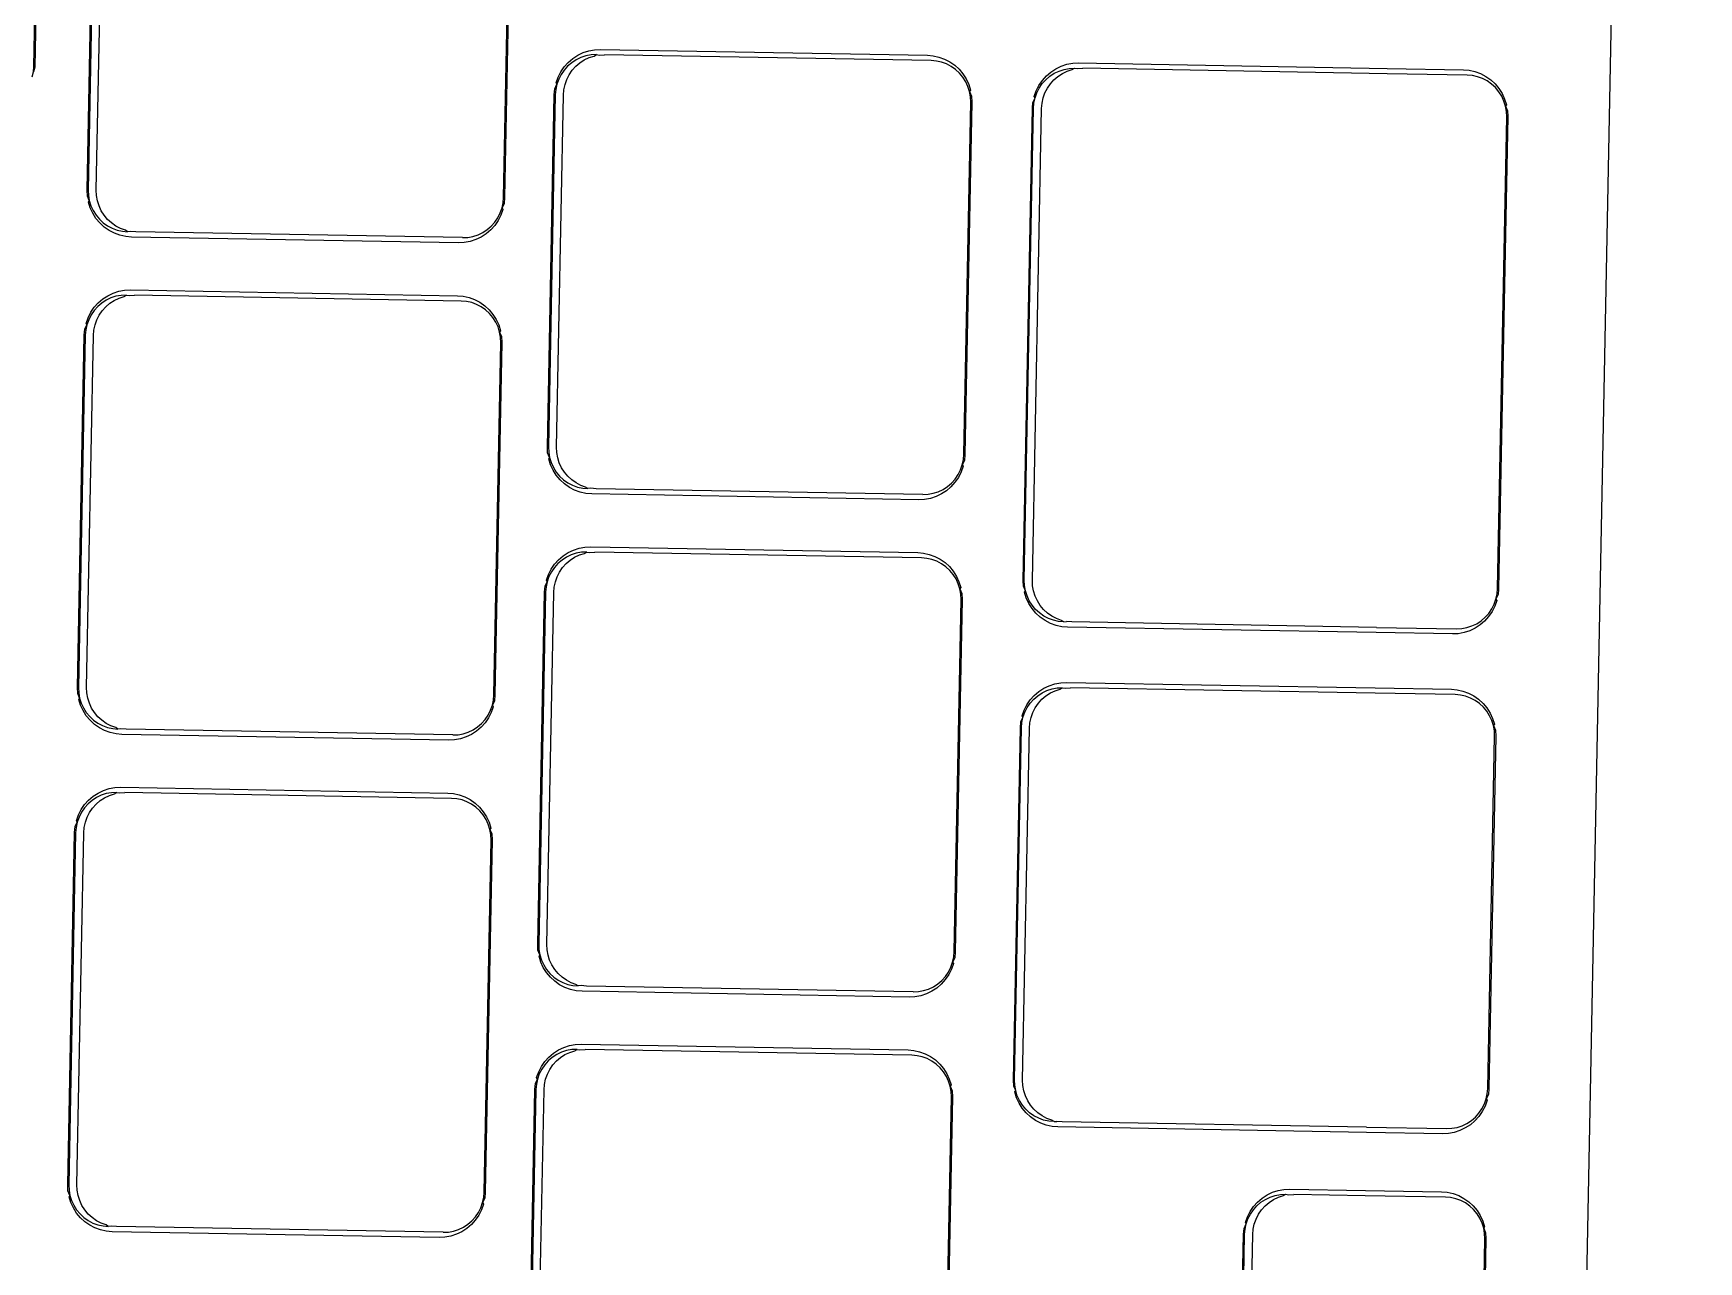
# Model space of a CAD drawing. Header units: millimetres. Extents: x 44692 to 172587, y -26854 to 14445.
# Drawn here: x 148825.9 to 148881.8, y -15509.6 to -15468.4 of the extents above; entities that cross this region are included whole.
import ezdxf

# ---------------------------------------------------------------- set-up
doc = ezdxf.new("R2010")
doc.units = ezdxf.units.MM
doc.header["$LTSCALE"] = 100
doc.layers.add('Muebles', color=112, linetype='Continuous')

msp = doc.modelspace()

# ---------------------------------------------------------------- linework, layer by layer
at = {"layer": 'Muebles'}
for p, q in [((148881.792, -15317.241), (148877.189, -15553.391)), ((148825.944, -15469.484), (148826.174, -15457.678)), ((148826.209, -15457.682), (148825.978, -15469.505)), ((148827.73, -15473.635), (148827.96, -15461.818)), ((148827.995, -15461.824), (148827.765, -15473.63)), ((148828.038, -15473.635), (148828.268, -15461.829)), ((148841.702, -15473.876), (148841.932, -15462.07)), ((148841.967, -15462.065), (148841.737, -15473.882)), ((148843.869, -15469.35), (148844.021, -15469.219)), ((148844.021, -15469.219), (148844.189, -15469.109)), ((148844.295, -15469.186), (148844.135, -15469.262)), ((148844.189, -15469.109), (148844.369, -15469.023)), ((148844.463, -15469.131), (148844.295, -15469.186)), ((148844.369, -15469.023), (148844.559, -15468.961)), ((148844.408, -15469.267), (148844.568, -15469.19)), ((148844.637, -15469.099), (148844.463, -15469.131)), ((148844.559, -15468.961), (148844.755, -15468.925)), ((148844.568, -15469.19), (148844.736, -15469.136)), ((148844.814, -15469.09), (148844.637, -15469.099)), ((148844.736, -15469.136), (148844.814, -15469.09)), ((148844.755, -15468.925), (148844.948, -15468.916)), ((148844.814, -15469.09), (148844.91, -15469.104)), ((148844.91, -15469.104), (148845.087, -15469.095)), ((148844.948, -15468.916), (148855.92, -15469.109)), ((148856.047, -15469.288), (148845.087, -15469.095)), ((148855.92, -15469.109), (148856.113, -15469.126)), ((148856.113, -15469.126), (148856.307, -15469.169)), ((148856.307, -15469.169), (148856.494, -15469.237)), ((148825.891, -15469.838), (148825.929, -15469.663)), ((148825.929, -15469.663), (148825.944, -15469.484)), ((148825.978, -15469.505), (148825.929, -15469.663)), ((148843.528, -15469.847), (148843.62, -15469.667)), ((148843.63, -15469.756), (148843.549, -15469.916)), ((148843.62, -15469.667), (148843.734, -15469.5)), ((148843.731, -15469.608), (148843.63, -15469.756)), ((148843.85, -15469.475), (148843.731, -15469.608)), ((148843.734, -15469.5), (148843.869, -15469.35)), ((148843.822, -15469.921), (148843.903, -15469.761)), ((148843.986, -15469.359), (148843.85, -15469.475)), ((148843.903, -15469.761), (148844.004, -15469.613)), ((148844.135, -15469.262), (148843.986, -15469.359)), ((148844.004, -15469.613), (148844.123, -15469.48)), ((148844.123, -15469.48), (148844.259, -15469.364)), ((148844.259, -15469.364), (148844.408, -15469.267)), ((148856.224, -15469.303), (148856.047, -15469.288)), ((148856.396, -15469.341), (148856.224, -15469.303)), ((148856.563, -15469.402), (148856.396, -15469.341)), ((148856.494, -15469.237), (148856.671, -15469.33)), ((148856.72, -15469.484), (148856.563, -15469.402)), ((148856.671, -15469.33), (148856.835, -15469.445)), ((148856.865, -15469.587), (148856.72, -15469.484)), ((148856.835, -15469.445), (148856.982, -15469.581)), ((148856.995, -15469.707), (148856.865, -15469.587)), ((148856.982, -15469.581), (148857.111, -15469.736)), ((148857.109, -15469.844), (148856.995, -15469.707)), ((148857.111, -15469.736), (148857.218, -15469.906)), ((148859.909, -15469.803), (148860.062, -15469.672)), ((148860.026, -15469.812), (148860.175, -15469.715)), ((148860.062, -15469.672), (148860.23, -15469.562)), ((148860.175, -15469.715), (148860.335, -15469.639)), ((148860.23, -15469.562), (148860.41, -15469.476)), ((148860.299, -15469.817), (148860.448, -15469.72)), ((148860.335, -15469.639), (148860.504, -15469.584)), ((148860.41, -15469.476), (148860.6, -15469.414)), ((148860.448, -15469.72), (148860.608, -15469.643)), ((148860.504, -15469.584), (148860.678, -15469.552)), ((148860.6, -15469.414), (148860.796, -15469.378)), ((148860.608, -15469.643), (148860.777, -15469.589)), ((148860.678, -15469.552), (148860.855, -15469.543)), ((148860.777, -15469.589), (148860.855, -15469.543)), ((148860.796, -15469.378), (148860.989, -15469.369)), ((148860.855, -15469.543), (148860.951, -15469.557)), ((148860.951, -15469.557), (148861.128, -15469.548)), ((148860.989, -15469.369), (148871.344, -15469.552)), ((148871.341, -15469.728), (148861.128, -15469.548)), ((148874.027, -15469.776), (148871.341, -15469.728)), ((148871.344, -15469.552), (148873.9, -15469.597)), ((148873.9, -15469.597), (148874.093, -15469.613)), ((148874.204, -15469.79), (148874.027, -15469.776)), ((148874.093, -15469.613), (148874.287, -15469.656)), ((148874.287, -15469.656), (148874.474, -15469.724)), ((148874.474, -15469.724), (148874.651, -15469.817)), ((148843.401, -15470.433), (148843.417, -15470.236)), ((148843.417, -15470.236), (148843.489, -15470.085)), ((148843.451, -15470.26), (148843.436, -15470.44)), ((148843.489, -15470.085), (148843.451, -15470.26)), ((148843.46, -15470.038), (148843.528, -15469.847)), ((148843.489, -15470.085), (148843.46, -15470.038)), ((148843.549, -15469.916), (148843.489, -15470.085)), ((148843.709, -15470.444), (148843.724, -15470.265)), ((148843.724, -15470.265), (148843.762, -15470.09)), ((148843.762, -15470.09), (148843.822, -15469.921)), ((148857.205, -15469.996), (148857.109, -15469.844)), ((148857.28, -15470.158), (148857.205, -15469.996)), ((148857.218, -15469.906), (148857.303, -15470.09)), ((148857.333, -15470.329), (148857.28, -15470.158)), ((148857.303, -15470.09), (148857.364, -15470.283)), ((148857.364, -15470.283), (148857.333, -15470.329)), ((148857.364, -15470.506), (148857.333, -15470.329)), ((148857.333, -15470.329), (148857.399, -15470.483)), ((148859.501, -15470.491), (148859.569, -15470.3)), ((148859.569, -15470.3), (148859.661, -15470.12)), ((148859.589, -15470.369), (148859.671, -15470.209)), ((148859.661, -15470.12), (148859.775, -15469.953)), ((148859.671, -15470.209), (148859.772, -15470.062)), ((148859.772, -15470.062), (148859.891, -15469.929)), ((148859.775, -15469.953), (148859.909, -15469.803)), ((148859.862, -15470.374), (148859.944, -15470.214)), ((148859.891, -15469.929), (148860.026, -15469.812)), ((148859.944, -15470.214), (148860.045, -15470.066)), ((148860.045, -15470.066), (148860.164, -15469.933)), ((148860.164, -15469.933), (148860.299, -15469.817)), ((148874.376, -15469.829), (148874.204, -15469.79)), ((148874.543, -15469.889), (148874.376, -15469.829)), ((148874.7, -15469.972), (148874.543, -15469.889)), ((148874.651, -15469.817), (148874.815, -15469.932)), ((148874.845, -15470.074), (148874.7, -15469.972)), ((148874.815, -15469.932), (148874.962, -15470.069)), ((148874.975, -15470.195), (148874.845, -15470.074)), ((148874.962, -15470.069), (148875.091, -15470.223)), ((148875.089, -15470.332), (148874.975, -15470.195)), ((148875.185, -15470.483), (148875.089, -15470.332)), ((148875.091, -15470.223), (148875.198, -15470.394)), ((148843.17, -15482.25), (148843.401, -15470.433)), ((148843.436, -15470.44), (148843.205, -15482.245)), ((148843.478, -15482.25), (148843.709, -15470.444)), ((148857.142, -15482.491), (148857.372, -15470.685)), ((148857.408, -15470.68), (148857.177, -15482.497)), ((148857.372, -15470.685), (148857.364, -15470.506)), ((148857.399, -15470.483), (148857.408, -15470.68)), ((148859.133, -15486.719), (148859.441, -15470.886)), ((148859.168, -15486.714), (148859.476, -15470.893)), ((148859.441, -15470.886), (148859.458, -15470.69)), ((148859.441, -15486.718), (148859.749, -15470.897)), ((148859.458, -15470.69), (148859.529, -15470.538)), ((148859.476, -15470.893), (148859.491, -15470.714)), ((148859.491, -15470.714), (148859.529, -15470.538)), ((148859.529, -15470.538), (148859.501, -15470.491)), ((148859.529, -15470.538), (148859.589, -15470.369)), ((148859.749, -15470.897), (148859.764, -15470.718)), ((148859.764, -15470.718), (148859.802, -15470.543)), ((148859.802, -15470.543), (148859.862, -15470.374)), ((148875.26, -15470.645), (148875.185, -15470.483)), ((148875.198, -15470.394), (148875.283, -15470.577)), ((148875.313, -15470.816), (148875.26, -15470.645)), ((148875.283, -15470.577), (148875.344, -15470.771)), ((148875.344, -15470.771), (148875.313, -15470.816)), ((148875.344, -15470.993), (148875.313, -15470.816)), ((148875.313, -15470.816), (148875.379, -15470.97)), ((148875.044, -15486.994), (148875.352, -15471.173)), ((148875.388, -15471.167), (148875.079, -15487)), ((148875.352, -15471.173), (148875.344, -15470.993)), ((148875.379, -15470.97), (148875.388, -15471.167)), ((148827.739, -15473.832), (148827.73, -15473.635)), ((148827.765, -15473.63), (148827.773, -15473.809)), ((148828.046, -15473.814), (148828.038, -15473.635)), ((148827.804, -15473.986), (148827.739, -15473.832)), ((148827.773, -15473.809), (148827.804, -15473.986)), ((148827.774, -15474.032), (148827.804, -15473.986)), ((148827.834, -15474.225), (148827.774, -15474.032)), ((148827.804, -15473.986), (148827.857, -15474.157)), ((148827.919, -15474.409), (148827.834, -15474.225)), ((148827.857, -15474.157), (148827.933, -15474.32)), ((148828.077, -15473.991), (148828.046, -15473.814)), ((148828.131, -15474.162), (148828.077, -15473.991)), ((148828.206, -15474.324), (148828.131, -15474.162)), ((148841.589, -15474.399), (148841.649, -15474.23)), ((148841.649, -15474.23), (148841.687, -15474.055)), ((148841.72, -15474.079), (148841.649, -15474.23)), ((148841.649, -15474.23), (148841.677, -15474.277)), ((148841.687, -15474.055), (148841.702, -15473.876)), ((148841.737, -15473.882), (148841.72, -15474.079)), ((148828.027, -15474.579), (148827.919, -15474.409)), ((148827.933, -15474.32), (148828.028, -15474.471)), ((148828.155, -15474.734), (148828.027, -15474.579)), ((148828.028, -15474.471), (148828.142, -15474.608)), ((148828.142, -15474.608), (148828.272, -15474.729)), ((148828.302, -15474.87), (148828.155, -15474.734)), ((148828.301, -15474.476), (148828.206, -15474.324)), ((148828.272, -15474.729), (148828.418, -15474.831)), ((148828.415, -15474.613), (148828.301, -15474.476)), ((148828.545, -15474.733), (148828.415, -15474.613)), ((148828.691, -15474.836), (148828.545, -15474.733)), ((148841.287, -15474.84), (148841.406, -15474.707)), ((148841.517, -15474.649), (148841.403, -15474.815)), ((148841.406, -15474.707), (148841.507, -15474.559)), ((148841.507, -15474.559), (148841.589, -15474.399)), ((148841.609, -15474.468), (148841.517, -15474.649)), ((148841.677, -15474.277), (148841.609, -15474.468)), ((148828.466, -15474.986), (148828.302, -15474.87)), ((148828.418, -15474.831), (148828.575, -15474.913)), ((148828.643, -15475.078), (148828.466, -15474.986)), ((148828.575, -15474.913), (148828.741, -15474.974)), ((148828.83, -15475.147), (148828.643, -15475.078)), ((148828.848, -15474.918), (148828.691, -15474.836)), ((148828.741, -15474.974), (148828.914, -15475.012)), ((148829.025, -15475.189), (148828.83, -15475.147)), ((148829.014, -15474.979), (148828.848, -15474.918)), ((148828.914, -15475.012), (148829.09, -15475.027)), ((148829.09, -15475.027), (148829.014, -15474.979)), ((148829.217, -15475.206), (148829.025, -15475.189)), ((148829.187, -15475.017), (148829.09, -15475.027)), ((148829.363, -15475.032), (148829.187, -15475.017)), ((148840.189, -15475.399), (148829.217, -15475.206)), ((148840.323, -15475.225), (148829.363, -15475.032)), ((148840.323, -15475.225), (148840.5, -15475.216)), ((148840.578, -15475.354), (148840.382, -15475.39)), ((148840.5, -15475.216), (148840.674, -15475.184)), ((148840.768, -15475.292), (148840.578, -15475.354)), ((148840.674, -15475.184), (148840.843, -15475.13)), ((148840.948, -15475.206), (148840.768, -15475.292)), ((148840.843, -15475.13), (148841.003, -15475.053)), ((148841.116, -15475.096), (148840.948, -15475.206)), ((148841.003, -15475.053), (148841.152, -15474.956)), ((148841.269, -15474.965), (148841.116, -15475.096)), ((148841.152, -15474.956), (148841.287, -15474.84)), ((148841.403, -15474.815), (148841.269, -15474.965)), ((148840.382, -15475.39), (148840.189, -15475.399)), ((148828.604, -15477.086), (148828.793, -15477.024)), ((148828.793, -15477.024), (148828.989, -15476.988)), ((148828.989, -15476.988), (148829.183, -15476.979)), ((148829.183, -15476.979), (148840.154, -15477.172)), ((148827.854, -15477.729), (148827.968, -15477.563)), ((148828.085, -15477.538), (148827.965, -15477.671)), ((148827.968, -15477.563), (148828.103, -15477.412)), ((148828.22, -15477.422), (148828.085, -15477.538)), ((148828.103, -15477.412), (148828.255, -15477.282)), ((148828.369, -15477.325), (148828.22, -15477.422)), ((148828.239, -15477.676), (148828.358, -15477.543)), ((148828.255, -15477.282), (148828.423, -15477.172)), ((148828.358, -15477.543), (148828.493, -15477.427)), ((148828.529, -15477.248), (148828.369, -15477.325)), ((148828.423, -15477.172), (148828.604, -15477.086)), ((148828.493, -15477.427), (148828.642, -15477.33)), ((148828.698, -15477.193), (148828.529, -15477.248)), ((148828.642, -15477.33), (148828.802, -15477.253)), ((148828.872, -15477.161), (148828.698, -15477.193)), ((148828.802, -15477.253), (148828.971, -15477.198)), ((148829.048, -15477.153), (148828.872, -15477.161)), ((148828.971, -15477.198), (148829.048, -15477.153)), ((148829.048, -15477.153), (148829.145, -15477.166)), ((148829.145, -15477.166), (148829.321, -15477.158)), ((148840.282, -15477.351), (148829.321, -15477.158)), ((148840.154, -15477.172), (148840.347, -15477.188)), ((148840.458, -15477.366), (148840.282, -15477.351)), ((148840.347, -15477.188), (148840.542, -15477.231)), ((148840.631, -15477.404), (148840.458, -15477.366)), ((148840.542, -15477.231), (148840.729, -15477.3)), ((148840.797, -15477.465), (148840.631, -15477.404)), ((148840.729, -15477.3), (148840.906, -15477.392)), ((148840.954, -15477.547), (148840.797, -15477.465)), ((148840.906, -15477.392), (148841.069, -15477.508)), ((148841.099, -15477.649), (148840.954, -15477.547)), ((148841.069, -15477.508), (148841.216, -15477.644)), ((148827.651, -15478.299), (148827.723, -15478.148)), ((148827.723, -15478.148), (148827.685, -15478.323)), ((148827.694, -15478.101), (148827.762, -15477.91)), ((148827.723, -15478.148), (148827.694, -15478.101)), ((148827.783, -15477.978), (148827.723, -15478.148)), ((148827.762, -15477.91), (148827.854, -15477.729)), ((148827.864, -15477.819), (148827.783, -15477.978)), ((148827.965, -15477.671), (148827.864, -15477.819)), ((148827.958, -15478.328), (148827.996, -15478.152)), ((148827.996, -15478.152), (148828.056, -15477.983)), ((148828.056, -15477.983), (148828.137, -15477.824)), ((148828.137, -15477.824), (148828.239, -15477.676)), ((148841.23, -15477.77), (148841.099, -15477.649)), ((148841.216, -15477.644), (148841.345, -15477.799)), ((148841.344, -15477.907), (148841.23, -15477.77)), ((148841.439, -15478.058), (148841.344, -15477.907)), ((148841.345, -15477.799), (148841.453, -15477.969)), ((148841.514, -15478.221), (148841.439, -15478.058)), ((148841.453, -15477.969), (148841.537, -15478.153)), ((148841.537, -15478.153), (148841.598, -15478.346)), ((148827.405, -15490.313), (148827.635, -15478.496)), ((148827.67, -15478.502), (148827.44, -15490.308)), ((148827.635, -15478.496), (148827.651, -15478.299)), ((148827.685, -15478.323), (148827.67, -15478.502)), ((148827.713, -15490.312), (148827.943, -15478.507)), ((148827.943, -15478.507), (148827.958, -15478.328)), ((148841.568, -15478.392), (148841.514, -15478.221)), ((148841.598, -15478.346), (148841.568, -15478.392)), ((148841.599, -15478.569), (148841.568, -15478.392)), ((148841.568, -15478.392), (148841.633, -15478.546)), ((148841.607, -15478.748), (148841.599, -15478.569)), ((148841.633, -15478.546), (148841.642, -15478.743)), ((148841.377, -15490.553), (148841.607, -15478.748)), ((148841.642, -15478.743), (148841.412, -15490.56)), ((148843.179, -15482.447), (148843.17, -15482.25)), ((148843.245, -15482.601), (148843.179, -15482.447)), ((148843.205, -15482.245), (148843.214, -15482.424)), ((148843.214, -15482.424), (148843.245, -15482.601)), ((148843.214, -15482.647), (148843.245, -15482.601)), ((148843.245, -15482.601), (148843.298, -15482.772)), ((148843.487, -15482.429), (148843.478, -15482.25)), ((148843.518, -15482.606), (148843.487, -15482.429)), ((148843.571, -15482.777), (148843.518, -15482.606)), ((148857.127, -15482.67), (148857.142, -15482.491)), ((148857.177, -15482.497), (148857.161, -15482.694)), ((148843.275, -15482.84), (148843.214, -15482.647)), ((148843.36, -15483.024), (148843.275, -15482.84)), ((148843.298, -15482.772), (148843.373, -15482.935)), ((148843.467, -15483.194), (148843.36, -15483.024)), ((148843.373, -15482.935), (148843.468, -15483.086)), ((148843.468, -15483.086), (148843.582, -15483.223)), ((148843.646, -15482.94), (148843.571, -15482.777)), ((148843.742, -15483.091), (148843.646, -15482.94)), ((148843.855, -15483.228), (148843.742, -15483.091)), ((148856.847, -15483.322), (148856.948, -15483.174)), ((148856.948, -15483.174), (148857.029, -15483.014)), ((148857.05, -15483.083), (148856.958, -15483.264)), ((148857.029, -15483.014), (148857.089, -15482.845)), ((148857.118, -15482.892), (148857.05, -15483.083)), ((148857.089, -15482.845), (148857.127, -15482.67)), ((148857.161, -15482.694), (148857.089, -15482.845)), ((148857.089, -15482.845), (148857.118, -15482.892)), ((148843.596, -15483.349), (148843.467, -15483.194)), ((148843.582, -15483.223), (148843.713, -15483.344)), ((148843.743, -15483.485), (148843.596, -15483.349)), ((148843.713, -15483.344), (148843.858, -15483.446)), ((148843.907, -15483.601), (148843.743, -15483.485)), ((148843.986, -15483.349), (148843.855, -15483.228)), ((148843.858, -15483.446), (148844.015, -15483.528)), ((148844.083, -15483.693), (148843.907, -15483.601)), ((148844.131, -15483.451), (148843.986, -15483.349)), ((148844.015, -15483.528), (148844.181, -15483.589)), ((148844.271, -15483.762), (148844.083, -15483.693)), ((148844.288, -15483.533), (148844.131, -15483.451)), ((148844.181, -15483.589), (148844.354, -15483.627)), ((148844.454, -15483.594), (148844.288, -15483.533)), ((148844.354, -15483.627), (148844.53, -15483.642)), ((148844.53, -15483.642), (148844.454, -15483.594)), ((148844.627, -15483.632), (148844.53, -15483.642)), ((148844.803, -15483.647), (148844.627, -15483.632)), ((148855.764, -15483.84), (148844.803, -15483.647)), ((148856.115, -15483.8), (148856.283, -15483.745)), ((148856.283, -15483.745), (148856.443, -15483.668)), ((148856.557, -15483.711), (148856.389, -15483.821)), ((148856.443, -15483.668), (148856.592, -15483.571)), ((148856.709, -15483.58), (148856.557, -15483.711)), ((148856.592, -15483.571), (148856.727, -15483.455)), ((148856.844, -15483.43), (148856.709, -15483.58)), ((148856.727, -15483.455), (148856.847, -15483.322)), ((148856.958, -15483.264), (148856.844, -15483.43)), ((148844.465, -15483.805), (148844.271, -15483.762)), ((148844.658, -15483.821), (148844.465, -15483.805)), ((148855.629, -15484.014), (148844.658, -15483.821)), ((148855.823, -15484.005), (148855.629, -15484.014)), ((148855.764, -15483.84), (148855.941, -15483.832)), ((148856.019, -15483.969), (148855.823, -15484.005)), ((148855.941, -15483.832), (148856.115, -15483.8)), ((148856.209, -15483.907), (148856.019, -15483.969)), ((148856.389, -15483.821), (148856.209, -15483.907)), ((148843.544, -15486.028), (148843.696, -15485.897)), ((148843.81, -15485.94), (148843.661, -15486.037)), ((148843.696, -15485.897), (148843.864, -15485.787)), ((148843.97, -15485.863), (148843.81, -15485.94)), ((148843.864, -15485.787), (148844.044, -15485.701)), ((148843.934, -15486.042), (148844.083, -15485.945)), ((148844.138, -15485.808), (148843.97, -15485.863)), ((148844.044, -15485.701), (148844.234, -15485.639)), ((148844.083, -15485.945), (148844.243, -15485.868)), ((148844.312, -15485.777), (148844.138, -15485.808)), ((148844.234, -15485.639), (148844.43, -15485.603)), ((148844.243, -15485.868), (148844.411, -15485.813)), ((148844.489, -15485.768), (148844.312, -15485.777)), ((148844.411, -15485.813), (148844.489, -15485.768)), ((148844.43, -15485.603), (148844.623, -15485.594)), ((148844.489, -15485.768), (148844.585, -15485.781)), ((148844.585, -15485.781), (148844.762, -15485.773)), ((148844.623, -15485.594), (148855.595, -15485.787)), ((148855.722, -15485.966), (148844.762, -15485.773)), ((148855.595, -15485.787), (148855.788, -15485.803)), ((148855.899, -15485.981), (148855.722, -15485.966)), ((148855.788, -15485.803), (148855.982, -15485.846)), ((148856.071, -15486.019), (148855.899, -15485.981)), ((148855.982, -15485.846), (148856.169, -15485.915)), ((148856.169, -15485.915), (148856.346, -15486.007)), ((148843.135, -15486.716), (148843.203, -15486.525)), ((148843.203, -15486.525), (148843.295, -15486.344)), ((148843.305, -15486.434), (148843.224, -15486.594)), ((148843.295, -15486.344), (148843.409, -15486.178)), ((148843.406, -15486.286), (148843.305, -15486.434)), ((148843.525, -15486.153), (148843.406, -15486.286)), ((148843.409, -15486.178), (148843.544, -15486.028)), ((148843.497, -15486.598), (148843.578, -15486.439)), ((148843.661, -15486.037), (148843.525, -15486.153)), ((148843.578, -15486.439), (148843.679, -15486.291)), ((148843.679, -15486.291), (148843.798, -15486.158)), ((148843.798, -15486.158), (148843.934, -15486.042)), ((148856.238, -15486.08), (148856.071, -15486.019)), ((148856.395, -15486.162), (148856.238, -15486.08)), ((148856.346, -15486.007), (148856.51, -15486.123)), ((148856.54, -15486.264), (148856.395, -15486.162)), ((148856.51, -15486.123), (148856.657, -15486.259)), ((148856.67, -15486.385), (148856.54, -15486.264)), ((148856.657, -15486.259), (148856.786, -15486.414)), ((148856.784, -15486.522), (148856.67, -15486.385)), ((148856.88, -15486.673), (148856.784, -15486.522)), ((148856.786, -15486.414), (148856.893, -15486.584)), ((148843.076, -15487.111), (148843.092, -15486.914)), ((148843.092, -15486.914), (148843.163, -15486.763)), ((148843.126, -15486.938), (148843.11, -15487.117)), ((148843.163, -15486.763), (148843.126, -15486.938)), ((148843.163, -15486.763), (148843.135, -15486.716)), ((148843.224, -15486.594), (148843.163, -15486.763)), ((148843.384, -15487.122), (148843.399, -15486.943)), ((148843.399, -15486.943), (148843.437, -15486.767)), ((148843.437, -15486.767), (148843.497, -15486.598)), ((148856.955, -15486.836), (148856.88, -15486.673)), ((148856.893, -15486.584), (148856.978, -15486.768)), ((148857.008, -15487.007), (148856.955, -15486.836)), ((148856.978, -15486.768), (148857.039, -15486.961)), ((148857.039, -15486.961), (148857.008, -15487.007)), ((148857.039, -15487.184), (148857.008, -15487.007)), ((148857.008, -15487.007), (148857.074, -15487.161)), ((148859.142, -15486.916), (148859.133, -15486.719)), ((148859.207, -15487.07), (148859.142, -15486.916)), ((148859.176, -15486.893), (148859.168, -15486.714)), ((148859.207, -15487.07), (148859.176, -15486.893)), ((148859.177, -15487.116), (148859.207, -15487.07)), ((148859.26, -15487.241), (148859.207, -15487.07)), ((148859.449, -15486.898), (148859.441, -15486.718)), ((148859.48, -15487.075), (148859.449, -15486.898)), ((148859.534, -15487.246), (148859.48, -15487.075)), ((148875.029, -15487.173), (148875.044, -15486.994)), ((148875.079, -15487), (148875.062, -15487.197)), ((148842.845, -15498.928), (148843.076, -15487.111)), ((148843.11, -15487.117), (148842.88, -15498.923)), ((148843.153, -15498.927), (148843.384, -15487.122)), ((148856.817, -15499.169), (148857.047, -15487.363)), ((148857.082, -15487.358), (148856.852, -15499.175)), ((148857.047, -15487.363), (148857.039, -15487.184)), ((148857.074, -15487.161), (148857.082, -15487.358)), ((148859.237, -15487.309), (148859.177, -15487.116)), ((148859.322, -15487.492), (148859.237, -15487.309)), ((148859.336, -15487.403), (148859.26, -15487.241)), ((148859.43, -15487.663), (148859.322, -15487.492)), ((148859.431, -15487.554), (148859.336, -15487.403)), ((148859.545, -15487.692), (148859.431, -15487.554)), ((148859.609, -15487.408), (148859.534, -15487.246)), ((148859.704, -15487.559), (148859.609, -15487.408)), ((148859.818, -15487.696), (148859.704, -15487.559)), ((148874.85, -15487.677), (148874.931, -15487.517)), ((148874.952, -15487.586), (148874.86, -15487.767)), ((148874.931, -15487.517), (148874.991, -15487.348)), ((148875.02, -15487.395), (148874.952, -15487.586)), ((148874.991, -15487.348), (148875.029, -15487.173)), ((148875.062, -15487.197), (148874.991, -15487.348)), ((148874.991, -15487.348), (148875.02, -15487.395)), ((148859.558, -15487.818), (148859.43, -15487.663)), ((148859.675, -15487.812), (148859.545, -15487.692)), ((148859.705, -15487.954), (148859.558, -15487.818)), ((148859.82, -15487.915), (148859.675, -15487.812)), ((148859.869, -15488.069), (148859.705, -15487.954)), ((148859.948, -15487.817), (148859.818, -15487.696)), ((148859.978, -15487.997), (148859.82, -15487.915)), ((148860.046, -15488.162), (148859.869, -15488.069)), ((148860.094, -15487.92), (148859.948, -15487.817)), ((148860.144, -15488.058), (148859.978, -15487.997)), ((148860.233, -15488.23), (148860.046, -15488.162)), ((148860.251, -15488.002), (148860.094, -15487.92)), ((148860.317, -15488.096), (148860.144, -15488.058)), ((148860.417, -15488.062), (148860.251, -15488.002)), ((148860.493, -15488.111), (148860.317, -15488.096)), ((148860.493, -15488.111), (148860.417, -15488.062)), ((148860.493, -15488.111), (148860.59, -15488.101)), ((148860.766, -15488.115), (148860.59, -15488.101)), ((148870.979, -15488.296), (148860.766, -15488.115)), ((148874.185, -15488.248), (148874.345, -15488.171)), ((148874.459, -15488.214), (148874.291, -15488.324)), ((148874.345, -15488.171), (148874.494, -15488.074)), ((148874.611, -15488.083), (148874.459, -15488.214)), ((148874.494, -15488.074), (148874.629, -15487.958)), ((148874.746, -15487.933), (148874.611, -15488.083)), ((148874.629, -15487.958), (148874.748, -15487.825)), ((148874.86, -15487.767), (148874.746, -15487.933)), ((148874.748, -15487.825), (148874.85, -15487.677)), ((148860.427, -15488.273), (148860.233, -15488.23)), ((148860.62, -15488.289), (148860.427, -15488.273)), ((148870.975, -15488.472), (148860.62, -15488.289)), ((148873.531, -15488.517), (148870.975, -15488.472)), ((148870.979, -15488.296), (148873.666, -15488.343)), ((148873.724, -15488.508), (148873.531, -15488.517)), ((148873.666, -15488.343), (148873.842, -15488.334)), ((148873.92, -15488.472), (148873.724, -15488.508)), ((148873.842, -15488.334), (148874.016, -15488.302)), ((148874.11, -15488.41), (148873.92, -15488.472)), ((148874.016, -15488.302), (148874.185, -15488.248)), ((148874.291, -15488.324), (148874.11, -15488.41)), ((148827.413, -15490.51), (148827.405, -15490.313)), ((148827.44, -15490.308), (148827.448, -15490.487)), ((148827.721, -15490.492), (148827.713, -15490.312)), ((148859.504, -15490.578), (148859.657, -15490.447)), ((148859.657, -15490.447), (148859.825, -15490.337)), ((148859.77, -15490.49), (148859.93, -15490.414)), ((148859.825, -15490.337), (148860.005, -15490.251)), ((148859.93, -15490.414), (148860.099, -15490.359)), ((148860.005, -15490.251), (148860.195, -15490.189)), ((148860.043, -15490.495), (148860.203, -15490.418)), ((148860.099, -15490.359), (148860.273, -15490.327)), ((148860.195, -15490.189), (148860.391, -15490.153)), ((148860.203, -15490.418), (148860.372, -15490.364)), ((148860.273, -15490.327), (148860.45, -15490.318)), ((148860.372, -15490.364), (148860.45, -15490.318)), ((148860.391, -15490.153), (148860.584, -15490.144)), ((148860.45, -15490.318), (148860.546, -15490.332)), ((148860.546, -15490.332), (148860.723, -15490.323)), ((148860.584, -15490.144), (148870.939, -15490.327)), ((148870.936, -15490.503), (148860.723, -15490.323)), ((148870.939, -15490.327), (148873.495, -15490.372)), ((148873.495, -15490.372), (148873.688, -15490.388)), ((148873.688, -15490.388), (148873.882, -15490.431)), ((148873.882, -15490.431), (148874.07, -15490.499)), ((148827.479, -15490.664), (148827.413, -15490.51)), ((148827.448, -15490.487), (148827.479, -15490.664)), ((148827.449, -15490.71), (148827.479, -15490.664)), ((148827.509, -15490.903), (148827.449, -15490.71)), ((148827.479, -15490.664), (148827.532, -15490.835)), ((148827.594, -15491.086), (148827.509, -15490.903)), ((148827.532, -15490.835), (148827.607, -15490.997)), ((148827.607, -15490.997), (148827.703, -15491.148)), ((148827.752, -15490.669), (148827.721, -15490.492)), ((148827.805, -15490.84), (148827.752, -15490.669)), ((148827.881, -15491.002), (148827.805, -15490.84)), ((148827.976, -15491.153), (148827.881, -15491.002)), ((148841.263, -15491.077), (148841.324, -15490.908)), ((148841.352, -15490.955), (148841.284, -15491.146)), ((148841.324, -15490.908), (148841.362, -15490.732)), ((148841.395, -15490.756), (148841.324, -15490.908)), ((148841.324, -15490.908), (148841.352, -15490.955)), ((148841.362, -15490.732), (148841.377, -15490.553)), ((148841.412, -15490.56), (148841.395, -15490.756)), ((148859.164, -15491.075), (148859.256, -15490.895)), ((148859.184, -15491.144), (148859.266, -15490.984)), ((148859.256, -15490.895), (148859.37, -15490.728)), ((148859.266, -15490.984), (148859.367, -15490.836)), ((148859.367, -15490.836), (148859.486, -15490.703)), ((148859.37, -15490.728), (148859.504, -15490.578)), ((148859.457, -15491.149), (148859.539, -15490.989)), ((148859.486, -15490.703), (148859.621, -15490.587)), ((148859.539, -15490.989), (148859.64, -15490.841)), ((148859.621, -15490.587), (148859.77, -15490.49)), ((148859.64, -15490.841), (148859.759, -15490.708)), ((148859.759, -15490.708), (148859.894, -15490.592)), ((148859.894, -15490.592), (148860.043, -15490.495)), ((148873.623, -15490.551), (148870.936, -15490.503)), ((148873.799, -15490.565), (148873.623, -15490.551)), ((148873.971, -15490.603), (148873.799, -15490.565)), ((148874.138, -15490.664), (148873.971, -15490.603)), ((148874.07, -15490.499), (148874.246, -15490.592)), ((148874.295, -15490.746), (148874.138, -15490.664)), ((148874.246, -15490.592), (148874.41, -15490.707)), ((148874.44, -15490.849), (148874.295, -15490.746)), ((148874.41, -15490.707), (148874.557, -15490.843)), ((148874.57, -15490.97), (148874.44, -15490.849)), ((148874.557, -15490.843), (148874.686, -15490.998)), ((148874.684, -15491.107), (148874.57, -15490.97)), ((148874.686, -15490.998), (148874.793, -15491.169)), ((148827.701, -15491.257), (148827.594, -15491.086)), ((148827.83, -15491.412), (148827.701, -15491.257)), ((148827.703, -15491.148), (148827.817, -15491.286)), ((148827.817, -15491.286), (148827.947, -15491.406)), ((148827.977, -15491.548), (148827.83, -15491.412)), ((148827.947, -15491.406), (148828.092, -15491.509)), ((148828.09, -15491.29), (148827.976, -15491.153)), ((148828.141, -15491.663), (148827.977, -15491.548)), ((148828.22, -15491.411), (148828.09, -15491.29)), ((148828.092, -15491.509), (148828.249, -15491.591)), ((148828.365, -15491.514), (148828.22, -15491.411)), ((148828.522, -15491.596), (148828.365, -15491.514)), ((148840.827, -15491.634), (148840.962, -15491.517)), ((148841.078, -15491.493), (148840.944, -15491.643)), ((148840.962, -15491.517), (148841.081, -15491.384)), ((148841.192, -15491.326), (148841.078, -15491.493)), ((148841.081, -15491.384), (148841.182, -15491.237)), ((148841.182, -15491.237), (148841.263, -15491.077)), ((148841.284, -15491.146), (148841.192, -15491.326)), ((148859.036, -15491.661), (148859.053, -15491.465)), ((148859.053, -15491.465), (148859.124, -15491.313)), ((148859.071, -15491.668), (148859.086, -15491.488)), ((148859.086, -15491.488), (148859.124, -15491.313)), ((148859.096, -15491.266), (148859.164, -15491.075)), ((148859.124, -15491.313), (148859.096, -15491.266)), ((148859.124, -15491.313), (148859.184, -15491.144)), ((148859.344, -15491.672), (148859.359, -15491.493)), ((148859.359, -15491.493), (148859.397, -15491.318)), ((148859.397, -15491.318), (148859.457, -15491.149)), ((148874.78, -15491.258), (148874.684, -15491.107)), ((148874.855, -15491.42), (148874.78, -15491.258)), ((148874.793, -15491.169), (148874.878, -15491.352)), ((148874.908, -15491.591), (148874.855, -15491.42)), ((148874.878, -15491.352), (148874.939, -15491.546)), ((148874.939, -15491.546), (148874.908, -15491.591)), ((148828.318, -15491.756), (148828.141, -15491.663)), ((148828.249, -15491.591), (148828.416, -15491.652)), ((148828.505, -15491.824), (148828.318, -15491.756)), ((148828.416, -15491.652), (148828.588, -15491.69)), ((148828.699, -15491.867), (148828.505, -15491.824)), ((148828.689, -15491.657), (148828.522, -15491.596)), ((148828.588, -15491.69), (148828.765, -15491.705)), ((148828.765, -15491.705), (148828.689, -15491.657)), ((148828.892, -15491.884), (148828.699, -15491.867)), ((148828.862, -15491.695), (148828.765, -15491.705)), ((148829.038, -15491.709), (148828.862, -15491.695)), ((148839.864, -15492.077), (148828.892, -15491.884)), ((148839.998, -15491.903), (148829.038, -15491.709)), ((148840.057, -15492.068), (148839.864, -15492.077)), ((148839.998, -15491.903), (148840.175, -15491.894)), ((148840.253, -15492.032), (148840.057, -15492.068)), ((148840.175, -15491.894), (148840.349, -15491.862)), ((148840.443, -15491.97), (148840.253, -15492.032)), ((148840.349, -15491.862), (148840.517, -15491.807)), ((148840.623, -15491.884), (148840.443, -15491.97)), ((148840.517, -15491.807), (148840.678, -15491.731)), ((148840.791, -15491.774), (148840.623, -15491.884)), ((148840.678, -15491.731), (148840.827, -15491.634)), ((148840.944, -15491.643), (148840.791, -15491.774)), ((148858.806, -15503.478), (148859.036, -15491.661)), ((148858.841, -15503.473), (148859.071, -15491.668)), ((148859.114, -15503.478), (148859.344, -15491.672)), ((148874.717, -15503.753), (148874.947, -15491.948)), ((148874.983, -15491.942), (148874.752, -15503.759)), ((148874.939, -15491.768), (148874.908, -15491.591)), ((148874.908, -15491.591), (148874.974, -15491.745)), ((148874.947, -15491.948), (148874.939, -15491.768)), ((148874.974, -15491.745), (148874.983, -15491.942)), ((148828.098, -15493.85), (148828.279, -15493.763)), ((148828.279, -15493.763), (148828.468, -15493.702)), ((148828.468, -15493.702), (148828.664, -15493.666)), ((148828.664, -15493.666), (148828.858, -15493.656)), ((148828.858, -15493.656), (148839.829, -15493.85)), ((148827.529, -15494.407), (148827.643, -15494.24)), ((148827.64, -15494.349), (148827.539, -15494.497)), ((148827.76, -15494.216), (148827.64, -15494.349)), ((148827.643, -15494.24), (148827.778, -15494.09)), ((148827.895, -15494.1), (148827.76, -15494.216)), ((148827.778, -15494.09), (148827.93, -15493.959)), ((148827.812, -15494.501), (148827.913, -15494.354)), ((148828.044, -15494.003), (148827.895, -15494.1)), ((148827.913, -15494.354), (148828.033, -15494.221)), ((148827.93, -15493.959), (148828.098, -15493.85)), ((148828.033, -15494.221), (148828.168, -15494.105)), ((148828.204, -15493.926), (148828.044, -15494.003)), ((148828.168, -15494.105), (148828.317, -15494.007)), ((148828.372, -15493.871), (148828.204, -15493.926)), ((148828.317, -15494.007), (148828.477, -15493.931)), ((148828.547, -15493.839), (148828.372, -15493.871)), ((148828.477, -15493.931), (148828.646, -15493.876)), ((148828.723, -15493.831), (148828.547, -15493.839)), ((148828.646, -15493.876), (148828.723, -15493.831)), ((148828.723, -15493.831), (148828.82, -15493.844)), ((148828.82, -15493.844), (148828.996, -15493.835)), ((148839.957, -15494.029), (148828.996, -15493.835)), ((148839.829, -15493.85), (148840.022, -15493.866)), ((148840.133, -15494.044), (148839.957, -15494.029)), ((148840.022, -15493.866), (148840.216, -15493.909)), ((148840.306, -15494.082), (148840.133, -15494.044)), ((148840.216, -15493.909), (148840.404, -15493.977)), ((148840.472, -15494.142), (148840.306, -15494.082)), ((148840.404, -15493.977), (148840.581, -15494.07)), ((148840.629, -15494.225), (148840.472, -15494.142)), ((148840.581, -15494.07), (148840.744, -15494.185)), ((148840.774, -15494.327), (148840.629, -15494.225)), ((148840.744, -15494.185), (148840.891, -15494.322)), ((148840.905, -15494.448), (148840.774, -15494.327)), ((148840.891, -15494.322), (148841.02, -15494.476)), ((148827.326, -15494.977), (148827.398, -15494.825)), ((148827.398, -15494.825), (148827.36, -15495.001)), ((148827.369, -15494.778), (148827.437, -15494.587)), ((148827.398, -15494.825), (148827.369, -15494.778)), ((148827.458, -15494.656), (148827.398, -15494.825)), ((148827.437, -15494.587), (148827.529, -15494.407)), ((148827.539, -15494.497), (148827.458, -15494.656)), ((148827.633, -15495.006), (148827.671, -15494.83)), ((148827.671, -15494.83), (148827.731, -15494.661)), ((148827.731, -15494.661), (148827.812, -15494.501)), ((148841.019, -15494.585), (148840.905, -15494.448)), ((148841.114, -15494.736), (148841.019, -15494.585)), ((148841.02, -15494.476), (148841.128, -15494.647)), ((148841.189, -15494.898), (148841.114, -15494.736)), ((148841.128, -15494.647), (148841.212, -15494.83)), ((148841.242, -15495.07), (148841.189, -15494.898)), ((148841.212, -15494.83), (148841.273, -15495.024)), ((148827.08, -15506.991), (148827.31, -15495.173)), ((148827.345, -15495.18), (148827.115, -15506.985)), ((148827.31, -15495.173), (148827.326, -15494.977)), ((148827.36, -15495.001), (148827.345, -15495.18)), ((148827.388, -15506.99), (148827.618, -15495.185)), ((148827.618, -15495.185), (148827.633, -15495.006)), ((148841.052, -15507.231), (148841.282, -15495.426)), ((148841.317, -15495.421), (148841.086, -15507.238)), ((148841.273, -15495.024), (148841.242, -15495.07)), ((148841.274, -15495.246), (148841.242, -15495.07)), ((148841.242, -15495.07), (148841.308, -15495.224)), ((148841.282, -15495.426), (148841.274, -15495.246)), ((148841.308, -15495.224), (148841.317, -15495.421)), ((148842.854, -15499.125), (148842.845, -15498.928)), ((148842.92, -15499.279), (148842.854, -15499.125)), ((148842.88, -15498.923), (148842.888, -15499.102)), ((148842.888, -15499.102), (148842.92, -15499.279)), ((148842.889, -15499.325), (148842.92, -15499.279)), ((148842.95, -15499.518), (148842.889, -15499.325)), ((148842.92, -15499.279), (148842.973, -15499.45)), ((148843.161, -15499.107), (148843.153, -15498.927)), ((148843.193, -15499.284), (148843.161, -15499.107)), ((148843.246, -15499.455), (148843.193, -15499.284)), ((148856.764, -15499.523), (148856.802, -15499.348)), ((148856.836, -15499.372), (148856.764, -15499.523)), ((148856.802, -15499.348), (148856.817, -15499.169)), ((148856.852, -15499.175), (148856.836, -15499.372)), ((148843.034, -15499.702), (148842.95, -15499.518)), ((148842.973, -15499.45), (148843.048, -15499.612)), ((148843.142, -15499.872), (148843.034, -15499.702)), ((148843.048, -15499.612), (148843.143, -15499.764)), ((148843.271, -15500.027), (148843.142, -15499.872)), ((148843.143, -15499.764), (148843.257, -15499.901)), ((148843.321, -15499.617), (148843.246, -15499.455)), ((148843.257, -15499.901), (148843.388, -15500.021)), ((148843.416, -15499.768), (148843.321, -15499.617)), ((148843.53, -15499.905), (148843.416, -15499.768)), ((148843.661, -15500.026), (148843.53, -15499.905)), ((148856.633, -15499.941), (148856.519, -15500.108)), ((148856.522, -15500), (148856.623, -15499.852)), ((148856.623, -15499.852), (148856.704, -15499.692)), ((148856.725, -15499.761), (148856.633, -15499.941)), ((148856.704, -15499.692), (148856.764, -15499.523)), ((148856.793, -15499.57), (148856.725, -15499.761)), ((148856.764, -15499.523), (148856.793, -15499.57)), ((148843.418, -15500.163), (148843.271, -15500.027)), ((148843.388, -15500.021), (148843.533, -15500.124)), ((148843.581, -15500.278), (148843.418, -15500.163)), ((148843.533, -15500.124), (148843.69, -15500.206)), ((148843.758, -15500.371), (148843.581, -15500.278)), ((148843.806, -15500.129), (148843.661, -15500.026)), ((148843.69, -15500.206), (148843.856, -15500.267)), ((148843.946, -15500.439), (148843.758, -15500.371)), ((148843.963, -15500.211), (148843.806, -15500.129)), ((148843.856, -15500.267), (148844.029, -15500.305)), ((148844.14, -15500.482), (148843.946, -15500.439)), ((148844.129, -15500.272), (148843.963, -15500.211)), ((148844.029, -15500.305), (148844.205, -15500.32)), ((148844.205, -15500.32), (148844.129, -15500.272)), ((148844.333, -15500.499), (148844.14, -15500.482)), ((148844.302, -15500.31), (148844.205, -15500.32)), ((148844.478, -15500.325), (148844.302, -15500.31)), ((148855.304, -15500.692), (148844.333, -15500.499)), ((148855.439, -15500.518), (148844.478, -15500.325)), ((148855.439, -15500.518), (148855.615, -15500.509)), ((148855.615, -15500.509), (148855.79, -15500.477)), ((148855.79, -15500.477), (148855.958, -15500.423)), ((148856.064, -15500.499), (148855.883, -15500.585)), ((148855.958, -15500.423), (148856.118, -15500.346)), ((148856.232, -15500.389), (148856.064, -15500.499)), ((148856.118, -15500.346), (148856.267, -15500.249)), ((148856.384, -15500.258), (148856.232, -15500.389)), ((148856.267, -15500.249), (148856.402, -15500.133)), ((148856.519, -15500.108), (148856.384, -15500.258)), ((148856.402, -15500.133), (148856.522, -15500)), ((148855.498, -15500.683), (148855.304, -15500.692)), ((148855.694, -15500.647), (148855.498, -15500.683)), ((148855.883, -15500.585), (148855.694, -15500.647)), ((148843.084, -15502.855), (148843.218, -15502.705)), ((148843.335, -15502.715), (148843.2, -15502.831)), ((148843.218, -15502.705), (148843.371, -15502.574)), ((148843.484, -15502.618), (148843.335, -15502.715)), ((148843.371, -15502.574), (148843.539, -15502.465)), ((148843.473, -15502.836), (148843.609, -15502.72)), ((148843.645, -15502.541), (148843.484, -15502.618)), ((148843.539, -15502.465), (148843.719, -15502.379)), ((148843.609, -15502.72), (148843.757, -15502.623)), ((148843.813, -15502.486), (148843.645, -15502.541)), ((148843.719, -15502.379), (148843.909, -15502.317)), ((148843.757, -15502.623), (148843.918, -15502.546)), ((148843.987, -15502.454), (148843.813, -15502.486)), ((148843.909, -15502.317), (148844.105, -15502.281)), ((148843.918, -15502.546), (148844.086, -15502.491)), ((148844.164, -15502.446), (148843.987, -15502.454)), ((148844.086, -15502.491), (148844.164, -15502.446)), ((148844.105, -15502.281), (148844.298, -15502.271)), ((148844.164, -15502.446), (148844.26, -15502.459)), ((148844.26, -15502.459), (148844.437, -15502.45)), ((148844.298, -15502.271), (148855.27, -15502.465)), ((148855.397, -15502.644), (148844.437, -15502.45)), ((148855.27, -15502.465), (148855.463, -15502.481)), ((148855.574, -15502.659), (148855.397, -15502.644)), ((148855.463, -15502.481), (148855.657, -15502.524)), ((148855.746, -15502.697), (148855.574, -15502.659)), ((148855.657, -15502.524), (148855.844, -15502.592)), ((148855.913, -15502.757), (148855.746, -15502.697)), ((148855.844, -15502.592), (148856.021, -15502.685)), ((148856.021, -15502.685), (148856.185, -15502.8)), ((148842.81, -15503.394), (148842.878, -15503.202)), ((148842.899, -15503.271), (148842.838, -15503.44)), ((148842.878, -15503.202), (148842.97, -15503.022)), ((148842.98, -15503.112), (148842.899, -15503.271)), ((148842.97, -15503.022), (148843.084, -15502.855)), ((148843.081, -15502.964), (148842.98, -15503.112)), ((148843.2, -15502.831), (148843.081, -15502.964)), ((148843.111, -15503.445), (148843.172, -15503.276)), ((148843.172, -15503.276), (148843.253, -15503.116)), ((148843.253, -15503.116), (148843.354, -15502.969)), ((148843.354, -15502.969), (148843.473, -15502.836)), ((148856.07, -15502.84), (148855.913, -15502.757)), ((148856.215, -15502.942), (148856.07, -15502.84)), ((148856.185, -15502.8), (148856.332, -15502.937)), ((148856.345, -15503.063), (148856.215, -15502.942)), ((148856.332, -15502.937), (148856.461, -15503.091)), ((148856.459, -15503.2), (148856.345, -15503.063)), ((148856.555, -15503.351), (148856.459, -15503.2)), ((148856.461, -15503.091), (148856.568, -15503.262)), ((148856.568, -15503.262), (148856.653, -15503.445)), ((148842.52, -15515.606), (148842.75, -15503.789)), ((148842.785, -15503.795), (148842.555, -15515.6)), ((148842.75, -15503.789), (148842.767, -15503.592)), ((148842.767, -15503.592), (148842.838, -15503.44)), ((148842.8, -15503.616), (148842.785, -15503.795)), ((148842.838, -15503.44), (148842.8, -15503.616)), ((148842.838, -15503.44), (148842.81, -15503.394)), ((148842.828, -15515.605), (148843.058, -15503.8)), ((148843.058, -15503.8), (148843.073, -15503.621)), ((148843.073, -15503.621), (148843.111, -15503.445)), ((148856.63, -15503.514), (148856.555, -15503.351)), ((148856.683, -15503.685), (148856.63, -15503.514)), ((148856.653, -15503.445), (148856.713, -15503.639)), ((148856.713, -15503.639), (148856.683, -15503.685)), ((148856.714, -15503.861), (148856.683, -15503.685)), ((148856.683, -15503.685), (148856.749, -15503.839)), ((148856.722, -15504.041), (148856.714, -15503.861)), ((148856.749, -15503.839), (148856.757, -15504.036)), ((148858.815, -15503.675), (148858.806, -15503.478)), ((148858.88, -15503.829), (148858.815, -15503.675)), ((148858.849, -15503.652), (148858.841, -15503.473)), ((148858.88, -15503.829), (148858.849, -15503.652)), ((148858.85, -15503.875), (148858.88, -15503.829)), ((148858.934, -15504), (148858.88, -15503.829)), ((148859.122, -15503.657), (148859.114, -15503.478)), ((148859.153, -15503.834), (148859.122, -15503.657)), ((148859.207, -15504.005), (148859.153, -15503.834)), ((148874.702, -15503.932), (148874.717, -15503.753)), ((148874.752, -15503.759), (148874.736, -15503.956)), ((148856.492, -15515.846), (148856.722, -15504.041)), ((148856.757, -15504.036), (148856.527, -15515.853)), ((148858.91, -15504.068), (148858.85, -15503.875)), ((148858.995, -15504.252), (148858.91, -15504.068)), ((148859.009, -15504.163), (148858.934, -15504)), ((148859.103, -15504.422), (148858.995, -15504.252)), ((148859.104, -15504.314), (148859.009, -15504.163)), ((148859.218, -15504.451), (148859.104, -15504.314)), ((148859.282, -15504.168), (148859.207, -15504.005)), ((148859.377, -15504.319), (148859.282, -15504.168)), ((148859.491, -15504.456), (148859.377, -15504.319)), ((148874.523, -15504.436), (148874.604, -15504.277)), ((148874.625, -15504.346), (148874.533, -15504.526)), ((148874.604, -15504.277), (148874.664, -15504.108)), ((148874.693, -15504.154), (148874.625, -15504.346)), ((148874.664, -15504.108), (148874.702, -15503.932)), ((148874.736, -15503.956), (148874.664, -15504.108)), ((148874.664, -15504.108), (148874.693, -15504.154)), ((148859.231, -15504.577), (148859.103, -15504.422)), ((148859.349, -15504.572), (148859.218, -15504.451)), ((148859.379, -15504.713), (148859.231, -15504.577)), ((148859.494, -15504.674), (148859.349, -15504.572)), ((148859.542, -15504.829), (148859.379, -15504.713)), ((148859.622, -15504.577), (148859.491, -15504.456)), ((148859.651, -15504.756), (148859.494, -15504.674)), ((148859.719, -15504.921), (148859.542, -15504.829)), ((148859.767, -15504.679), (148859.622, -15504.577)), ((148859.817, -15504.817), (148859.651, -15504.756)), ((148859.906, -15504.99), (148859.719, -15504.921)), ((148859.924, -15504.761), (148859.767, -15504.679)), ((148859.99, -15504.855), (148859.817, -15504.817)), ((148860.09, -15504.822), (148859.924, -15504.761)), ((148860.166, -15504.87), (148859.99, -15504.855)), ((148860.166, -15504.87), (148860.09, -15504.822)), ((148860.166, -15504.87), (148860.263, -15504.86)), ((148860.439, -15504.875), (148860.263, -15504.86)), ((148870.652, -15505.055), (148860.439, -15504.875)), ((148873.858, -15505.007), (148874.018, -15504.93)), ((148874.132, -15504.974), (148873.964, -15505.083)), ((148874.018, -15504.93), (148874.167, -15504.833)), ((148874.284, -15504.843), (148874.132, -15504.974)), ((148874.167, -15504.833), (148874.303, -15504.717)), ((148874.419, -15504.693), (148874.284, -15504.843)), ((148874.303, -15504.717), (148874.422, -15504.584)), ((148874.533, -15504.526), (148874.419, -15504.693)), ((148874.422, -15504.584), (148874.523, -15504.436)), ((148860.101, -15505.033), (148859.906, -15504.99)), ((148860.294, -15505.049), (148860.101, -15505.033)), ((148870.649, -15505.232), (148860.294, -15505.049)), ((148873.204, -15505.277), (148870.649, -15505.232)), ((148870.652, -15505.055), (148873.339, -15505.102)), ((148873.398, -15505.267), (148873.204, -15505.277)), ((148873.339, -15505.102), (148873.516, -15505.094)), ((148873.594, -15505.231), (148873.398, -15505.267)), ((148873.516, -15505.094), (148873.69, -15505.062)), ((148873.784, -15505.169), (148873.594, -15505.231)), ((148873.69, -15505.062), (148873.858, -15505.007)), ((148873.964, -15505.083), (148873.784, -15505.169)), ((148827.088, -15507.188), (148827.08, -15506.991)), ((148827.154, -15507.342), (148827.088, -15507.188)), ((148827.115, -15506.985), (148827.123, -15507.165)), ((148827.123, -15507.165), (148827.154, -15507.342)), ((148827.396, -15507.17), (148827.388, -15506.99)), ((148827.427, -15507.346), (148827.396, -15507.17)), ((148867.493, -15507.239), (148867.683, -15507.177)), ((148867.683, -15507.177), (148867.879, -15507.141)), ((148867.879, -15507.141), (148868.072, -15507.132)), ((148868.072, -15507.132), (148870.611, -15507.177)), ((148870.611, -15507.177), (148873.167, -15507.222)), ((148827.123, -15507.387), (148827.154, -15507.342)), ((148827.184, -15507.581), (148827.123, -15507.387)), ((148827.154, -15507.342), (148827.207, -15507.513)), ((148827.269, -15507.764), (148827.184, -15507.581)), ((148827.207, -15507.513), (148827.282, -15507.675)), ((148827.376, -15507.935), (148827.269, -15507.764)), ((148827.282, -15507.675), (148827.378, -15507.826)), ((148827.48, -15507.517), (148827.427, -15507.346)), ((148827.555, -15507.68), (148827.48, -15507.517)), ((148827.651, -15507.831), (148827.555, -15507.68)), ((148840.857, -15507.915), (148840.938, -15507.755)), ((148840.938, -15507.755), (148840.999, -15507.586)), ((148841.027, -15507.633), (148840.959, -15507.824)), ((148840.999, -15507.586), (148841.036, -15507.41)), ((148841.07, -15507.434), (148840.999, -15507.586)), ((148840.999, -15507.586), (148841.027, -15507.633)), ((148841.036, -15507.41), (148841.052, -15507.231)), ((148841.086, -15507.238), (148841.07, -15507.434)), ((148866.743, -15507.883), (148866.858, -15507.716)), ((148866.855, -15507.824), (148866.974, -15507.691)), ((148866.858, -15507.716), (148866.992, -15507.566)), ((148866.974, -15507.691), (148867.109, -15507.575)), ((148866.992, -15507.566), (148867.145, -15507.435)), ((148867.109, -15507.575), (148867.258, -15507.478)), ((148867.128, -15507.829), (148867.247, -15507.696)), ((148867.145, -15507.435), (148867.312, -15507.325)), ((148867.247, -15507.696), (148867.382, -15507.58)), ((148867.258, -15507.478), (148867.418, -15507.402)), ((148867.312, -15507.325), (148867.493, -15507.239)), ((148867.382, -15507.58), (148867.531, -15507.483)), ((148867.418, -15507.402), (148867.587, -15507.347)), ((148867.531, -15507.483), (148867.691, -15507.406)), ((148867.587, -15507.347), (148867.761, -15507.315)), ((148867.691, -15507.406), (148867.86, -15507.352)), ((148867.761, -15507.315), (148867.938, -15507.306)), ((148867.86, -15507.352), (148867.938, -15507.306)), ((148867.938, -15507.306), (148868.034, -15507.32)), ((148868.034, -15507.32), (148868.211, -15507.311)), ((148870.607, -15507.353), (148868.211, -15507.311)), ((148873.294, -15507.401), (148870.607, -15507.353)), ((148873.167, -15507.222), (148873.359, -15507.238)), ((148873.47, -15507.416), (148873.294, -15507.401)), ((148873.359, -15507.238), (148873.554, -15507.281)), ((148873.643, -15507.454), (148873.47, -15507.416)), ((148873.554, -15507.281), (148873.741, -15507.349)), ((148873.809, -15507.514), (148873.643, -15507.454)), ((148873.741, -15507.349), (148873.918, -15507.442)), ((148873.966, -15507.597), (148873.809, -15507.514)), ((148873.918, -15507.442), (148874.081, -15507.557)), ((148874.111, -15507.699), (148873.966, -15507.597)), ((148874.081, -15507.557), (148874.229, -15507.694)), ((148874.242, -15507.82), (148874.111, -15507.699)), ((148874.229, -15507.694), (148874.357, -15507.848)), ((148827.505, -15508.09), (148827.376, -15507.935)), ((148827.378, -15507.826), (148827.492, -15507.963)), ((148827.492, -15507.963), (148827.622, -15508.084)), ((148827.652, -15508.226), (148827.505, -15508.09)), ((148827.622, -15508.084), (148827.767, -15508.187)), ((148827.765, -15507.968), (148827.651, -15507.831)), ((148827.816, -15508.341), (148827.652, -15508.226)), ((148827.895, -15508.089), (148827.765, -15507.968)), ((148827.767, -15508.187), (148827.924, -15508.269)), ((148828.04, -15508.191), (148827.895, -15508.089)), ((148827.924, -15508.269), (148828.091, -15508.329)), ((148828.197, -15508.274), (148828.04, -15508.191)), ((148828.091, -15508.329), (148828.263, -15508.368)), ((148828.364, -15508.334), (148828.197, -15508.274)), ((148840.352, -15508.409), (148840.501, -15508.311)), ((148840.619, -15508.321), (148840.466, -15508.452)), ((148840.501, -15508.311), (148840.637, -15508.195)), ((148840.753, -15508.171), (148840.619, -15508.321)), ((148840.637, -15508.195), (148840.756, -15508.062)), ((148840.867, -15508.004), (148840.753, -15508.171)), ((148840.756, -15508.062), (148840.857, -15507.915)), ((148840.959, -15507.824), (148840.867, -15508.004)), ((148866.541, -15508.453), (148866.612, -15508.301)), ((148866.574, -15508.477), (148866.612, -15508.301)), ((148866.584, -15508.254), (148866.652, -15508.063)), ((148866.612, -15508.301), (148866.584, -15508.254)), ((148866.612, -15508.301), (148866.672, -15508.132)), ((148866.652, -15508.063), (148866.743, -15507.883)), ((148866.672, -15508.132), (148866.754, -15507.972)), ((148866.754, -15507.972), (148866.855, -15507.824)), ((148866.847, -15508.481), (148866.885, -15508.306)), ((148866.885, -15508.306), (148866.945, -15508.137)), ((148866.945, -15508.137), (148867.027, -15507.977)), ((148867.027, -15507.977), (148867.128, -15507.829)), ((148874.356, -15507.957), (148874.242, -15507.82)), ((148874.451, -15508.108), (148874.356, -15507.957)), ((148874.357, -15507.848), (148874.465, -15508.019)), ((148874.526, -15508.27), (148874.451, -15508.108)), ((148874.465, -15508.019), (148874.55, -15508.202)), ((148874.58, -15508.441), (148874.526, -15508.27)), ((148874.55, -15508.202), (148874.61, -15508.396)), ((148827.993, -15508.434), (148827.816, -15508.341)), ((148828.18, -15508.502), (148827.993, -15508.434)), ((148828.374, -15508.545), (148828.18, -15508.502)), ((148828.263, -15508.368), (148828.44, -15508.382)), ((148828.44, -15508.382), (148828.364, -15508.334)), ((148828.567, -15508.561), (148828.374, -15508.545)), ((148828.536, -15508.372), (148828.44, -15508.382)), ((148828.713, -15508.387), (148828.536, -15508.372)), ((148839.539, -15508.755), (148828.567, -15508.561)), ((148839.673, -15508.581), (148828.713, -15508.387)), ((148839.732, -15508.745), (148839.539, -15508.755)), ((148839.673, -15508.581), (148839.85, -15508.572)), ((148839.928, -15508.709), (148839.732, -15508.745)), ((148839.85, -15508.572), (148840.024, -15508.54)), ((148840.118, -15508.648), (148839.928, -15508.709)), ((148840.024, -15508.54), (148840.192, -15508.485)), ((148840.298, -15508.561), (148840.118, -15508.648)), ((148840.192, -15508.485), (148840.352, -15508.409)), ((148840.466, -15508.452), (148840.298, -15508.561)), ((148866.294, -15520.466), (148866.524, -15508.649)), ((148866.329, -15520.461), (148866.559, -15508.656)), ((148866.524, -15508.649), (148866.541, -15508.453)), ((148866.559, -15508.656), (148866.574, -15508.477)), ((148866.602, -15520.466), (148866.832, -15508.66)), ((148866.832, -15508.66), (148866.847, -15508.481)), ((148874.389, -15520.603), (148874.619, -15508.798)), ((148874.654, -15508.792), (148874.424, -15520.61)), ((148874.61, -15508.396), (148874.58, -15508.441)), ((148874.611, -15508.618), (148874.58, -15508.441)), ((148874.58, -15508.441), (148874.645, -15508.595)), ((148874.619, -15508.798), (148874.611, -15508.618)), ((148874.645, -15508.595), (148874.654, -15508.792))]:
    msp.add_line(p, q, dxfattribs=at)

doc.saveas('drawing.dxf')
